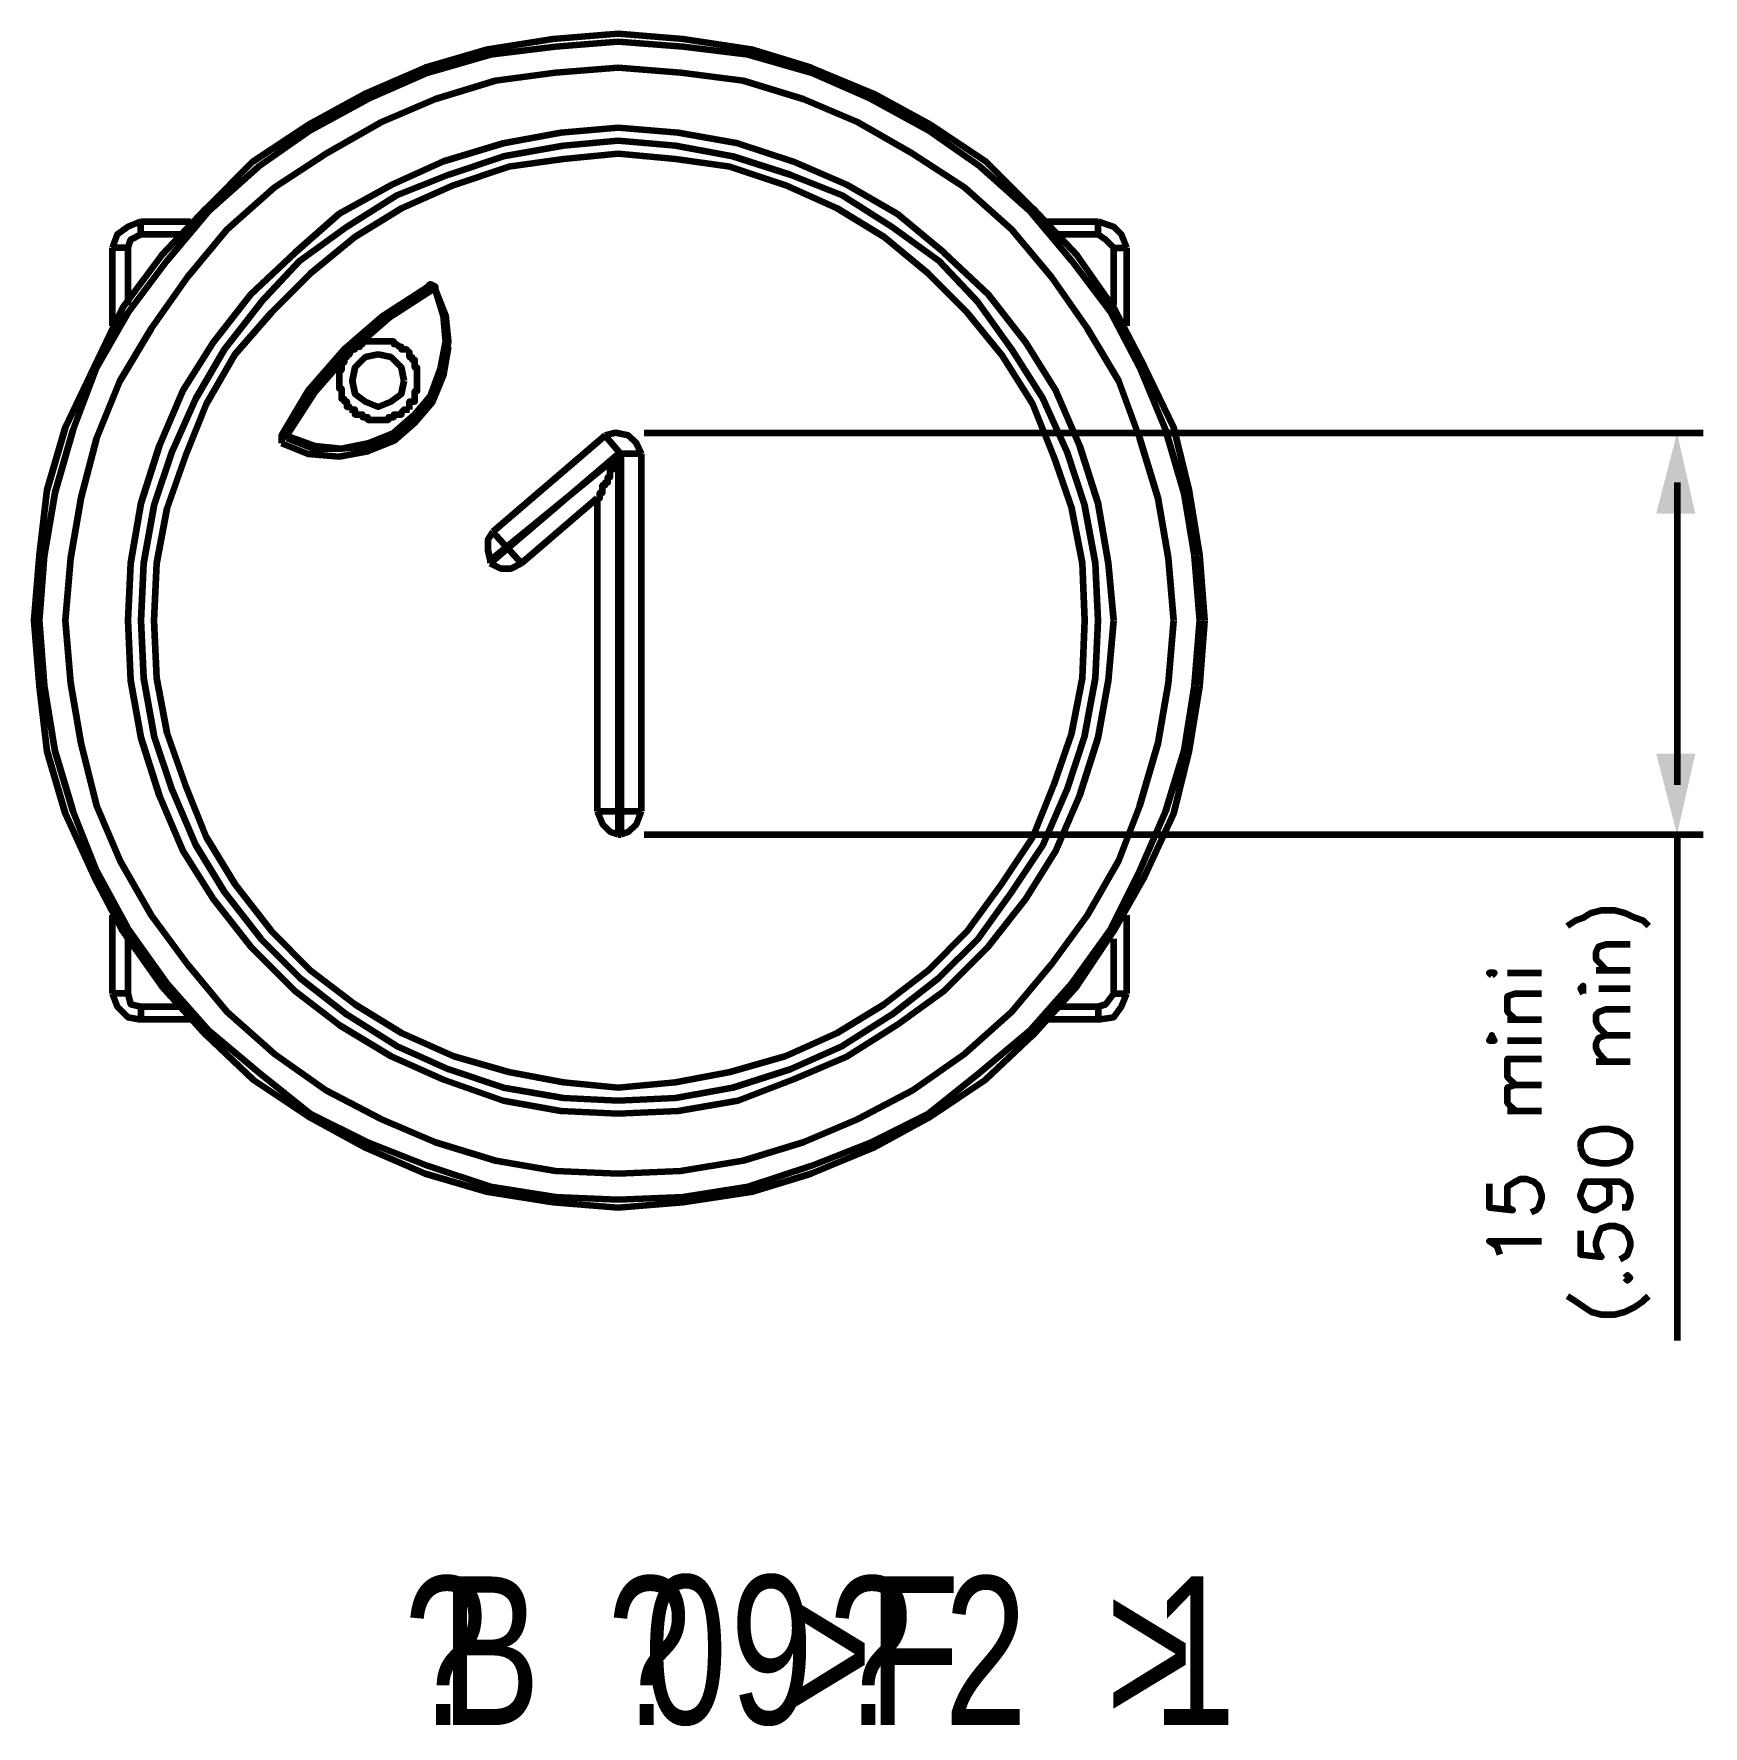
# Model space of a CAD drawing. Header units: inches. Extents: x 19 to 378, y -1 to 556.
# Drawn here: x 287.3 to 358.4, y 272.2 to 344.3 of the extents above; entities that cross this region are included whole.
import ezdxf

# ---------------------------------------------------------------- set-up
doc = ezdxf.new("R2010")
doc.units = ezdxf.units.IN
for name, color, linetype, lineweight in [('H', 7, 'CONTINUOUS', 100), ('P', 250, 'CONTINUOUS', 100), ('Text', 250, 'CONTINUOUS', 100)]:
    doc.layers.add(name, color=color, linetype=linetype, lineweight=lineweight)
doc.styles.get("Standard").update_dxf_attribs({"font": 'txt', "width": 0.75})

msp = doc.modelspace()

# ---------------------------------------------------------------- hatches: boundary and pattern name
at = {"layer": 'H', "linetype": 'CONTINUOUS'}
for points in [[(356.444, 323.889), (358.111, 323.889), (357.333, 327.333)], [(358.111, 313.667), (356.444, 313.667), (357.333, 310.222)]]:
    msp.add_hatch(color=0, dxfattribs=at).paths.add_polyline_path(points)

# ---------------------------------------------------------------- linework, layer by layer
at = {"layer": 'P', "color": 0, "linetype": 'CONTINUOUS'}
for points in [[(337.222, 319.333), (337, 322.111), (336.556, 324.889), (335.889, 327.556), (334.667, 330.111), (333.333, 332.667), (331.778, 334.889), (329.889, 336.889), (327.889, 338.889), (325.556, 340.444), (323.111, 341.778), (320.444, 342.889), (317.889, 343.667), (315, 344.111), (312.222, 344.333), (309.444, 344.111), (306.667, 343.667), (304, 342.889), (301.444, 341.778), (299, 340.444), (296.667, 338.889), (294.667, 336.889), (292.778, 334.889), (291.111, 332.667), (289.889, 330.111), (288.667, 327.556), (287.889, 324.889), (287.556, 322.111), (287.333, 319.333), (287.556, 316.556), (287.889, 313.778), (288.667, 311.111), (289.889, 308.444), (291.111, 306.111), (292.778, 303.778), (294.667, 301.667), (296.667, 299.778), (299, 298.222), (301.444, 296.889), (304, 295.778), (306.667, 295), (309.444, 294.556), (312.222, 294.333), (315, 294.556), (317.889, 295), (320.444, 295.778), (323.111, 296.889), (325.556, 298.222), (327.889, 299.778), (329.889, 301.667), (331.778, 303.778), (333.333, 306.111), (334.667, 308.444), (335.889, 311.111), (336.556, 313.778), (337, 316.556), (337.222, 319.333)], [(337, 319.333), (336.778, 322.111), (336.333, 324.778), (335.556, 327.444), (334.444, 330.111), (333.222, 332.444), (331.556, 334.667), (329.778, 336.778), (327.667, 338.667), (325.444, 340.222), (323, 341.556), (320.444, 342.667), (317.778, 343.444), (315, 343.778), (312.222, 344), (309.556, 343.778), (306.778, 343.444), (304.111, 342.667), (301.556, 341.556), (299.111, 340.222), (296.889, 338.667), (294.778, 336.778), (293, 334.667), (291.333, 332.444), (290, 330.111), (289, 327.444), (288.222, 324.778), (287.778, 322.111), (287.556, 319.333), (287.778, 316.556), (288.222, 313.778), (289, 311.222), (290, 308.667), (291.333, 306.222), (293, 303.889), (294.778, 301.889), (296.889, 300.111), (299.111, 298.333), (301.556, 297.111), (304.111, 296.111), (306.778, 295.222), (309.556, 294.778), (312.222, 294.667), (315, 294.778), (317.778, 295.222), (320.444, 296.111), (323, 297.111), (325.444, 298.333), (327.667, 300.111), (329.778, 301.889), (331.556, 303.889), (333.222, 306.222), (334.444, 308.667), (335.556, 311.222), (336.333, 313.778), (336.778, 316.556), (337, 319.333)], [(335.889, 319.333), (335.667, 322), (335.222, 324.556), (334.444, 327.111), (333.556, 329.556), (332.222, 331.778), (330.667, 334), (329, 336), (327, 337.778), (324.778, 339.222), (322.444, 340.556), (320.111, 341.556), (317.556, 342.333), (314.889, 342.667), (312.222, 342.889), (309.556, 342.667), (307, 342.333), (304.444, 341.556), (302.111, 340.556), (299.778, 339.222), (297.556, 337.778), (295.556, 336), (293.889, 334), (292.333, 331.778), (291, 329.556), (290, 327.111), (289.333, 324.556), (288.889, 322), (288.667, 319.333), (288.889, 316.667), (289.333, 314.111), (290, 311.444), (291, 309.111), (292.333, 306.778), (293.889, 304.667), (295.556, 302.667), (297.556, 300.889), (299.778, 299.333), (302.111, 298.111), (304.444, 297.111), (307, 296.333), (309.556, 295.889), (312.222, 295.778), (314.889, 295.889), (317.556, 296.333), (320.111, 297.111), (322.444, 298.111), (324.778, 299.333), (327, 300.889), (329, 302.667), (330.667, 304.667), (332.222, 306.778), (333.556, 309.111), (334.444, 311.444), (335.222, 314.111), (335.667, 316.667), (335.889, 319.333)], [(333.333, 319.333), (333.111, 321.778), (332.667, 324.333), (331.889, 326.778), (330.889, 329.111), (329.556, 331.222), (328, 333.222), (326.111, 335), (324.111, 336.667), (322, 337.889), (319.667, 338.889), (317.333, 339.667), (314.778, 340.111), (312.222, 340.333), (309.778, 340.111), (307.333, 339.667), (304.778, 338.889), (302.556, 337.889), (300.333, 336.667), (298.444, 335), (296.556, 333.222), (295, 331.222), (293.667, 329.111), (292.667, 326.778), (291.889, 324.333), (291.444, 321.778), (291.333, 319.333), (291.444, 316.778), (291.889, 314.333), (292.667, 311.889), (293.667, 309.556), (295, 307.444), (296.556, 305.444), (298.444, 303.556), (300.333, 302.111), (302.556, 300.778), (304.778, 299.778), (307.333, 298.889), (309.778, 298.444), (312.222, 298.333), (314.778, 298.444), (317.333, 298.889), (319.667, 299.778), (322, 300.778), (324.111, 302.111), (326.111, 303.556), (328, 305.444), (329.556, 307.444), (330.889, 309.556), (331.889, 311.889), (332.667, 314.333), (333.111, 316.778), (333.333, 319.333)], [(332.667, 319.333), (332.556, 321.778), (332.111, 324.222), (331.333, 326.556), (330.333, 328.778), (329, 330.889), (327.556, 332.889), (325.889, 334.667), (323.889, 336.111), (321.778, 337.444), (319.556, 338.333), (317.111, 339.111), (314.667, 339.556), (312.222, 339.778), (309.889, 339.556), (307.333, 339.111), (305, 338.333), (302.778, 337.444), (300.667, 336.111), (298.667, 334.667), (297, 332.889), (295.444, 330.889), (294.222, 328.778), (293.222, 326.556), (292.444, 324.222), (292, 321.778), (291.889, 319.333), (292, 316.889), (292.444, 314.444), (293.222, 312.111), (294.222, 309.778), (295.444, 307.778), (297, 305.778), (298.667, 304.111), (300.667, 302.556), (302.778, 301.222), (305, 300.222), (307.333, 299.444), (309.889, 299), (312.222, 298.889), (314.667, 299), (317.111, 299.444), (319.556, 300.222), (321.778, 301.222), (323.889, 302.556), (325.889, 304.111), (327.556, 305.778), (329, 307.778), (330.333, 309.778), (331.333, 312.111), (332.111, 314.444), (332.556, 316.889), (332.667, 319.333)], [(332.111, 319.333), (332, 321.778), (331.556, 324.111), (330.778, 326.333), (329.889, 328.556), (328.556, 330.667), (327.111, 332.444), (325.444, 334.111), (323.556, 335.667), (321.556, 336.889), (319.333, 337.889), (317, 338.667), (314.667, 339), (312.222, 339.222), (309.889, 339), (307.556, 338.667), (305.222, 337.889), (303, 336.889), (301, 335.667), (299.111, 334.111), (297.444, 332.444), (295.889, 330.667), (294.667, 328.556), (293.778, 326.333), (293, 324.111), (292.556, 321.778), (292.444, 319.333), (292.556, 316.889), (293, 314.556), (293.778, 312.333), (294.667, 310.111), (295.889, 308.111), (297.444, 306.111), (299.111, 304.444), (301, 303), (303, 301.778), (305.222, 300.778), (307.556, 300.111), (309.889, 299.667), (312.222, 299.444), (314.667, 299.667), (317, 300.111), (319.333, 300.778), (321.556, 301.778), (323.556, 303), (325.444, 304.444), (327.111, 306.111), (328.556, 308.111), (329.889, 310.111), (330.778, 312.333), (331.556, 314.556), (332, 316.889), (332.111, 319.333)], [(291.889, 336.333), (291.333, 336.111), (290.889, 335.778), (290.667, 335.222)], [(291.889, 335.778), (291.889, 336.333)], [(291.889, 336.333), (294, 336.333)], [(330.444, 336.333), (332.667, 336.333)], [(332.667, 335.778), (332.667, 336.333)], [(333.889, 335.222), (333.667, 335.778), (333.333, 336.111), (332.667, 336.333)], [(291.889, 335.778), (291.444, 335.556), (291.333, 335.222)], [(293.556, 335.778), (291.889, 335.778)], [(332.667, 335.778), (331, 335.778)], [(333.333, 335.222), (333, 335.556), (332.667, 335.778)], [(290.667, 335.222), (290.667, 331.889)], [(291.333, 335.222), (290.667, 335.222)], [(291.333, 335.222), (291.333, 332.778)], [(333.333, 335.222), (333.889, 335.222)], [(333.333, 332.778), (333.333, 335.222)], [(333.889, 331.889), (333.889, 335.222)], [(304.444, 333.556), (304.222, 333.667), (304.111, 333.556), (302.222, 332.333), (300.556, 330.889), (299, 329.111), (297.889, 327.222), (297.889, 327), (297.889, 326.889)], [(304.222, 333.556), (302.444, 332.333), (300.667, 330.889), (299.333, 329.222), (298.111, 327.333)], [(298.111, 327.111), (299.222, 326.667), (300.444, 326.667), (301.556, 326.778), (302.667, 327.222), (303.556, 328), (304.333, 328.889), (304.778, 330), (305, 331.222), (304.889, 332.333), (304.444, 333.444)], [(298.111, 327.222), (298.111, 327.222), (299.333, 326.778), (300.444, 326.667), (301.556, 326.889), (302.667, 327.333), (303.556, 328.111), (304.222, 328.889), (304.667, 330.111), (304.889, 331.222), (304.778, 332.333), (304.444, 333.444), (304.333, 333.444), (302.444, 332.222), (300.778, 330.778), (299.333, 329.111), (298.111, 327.222)], [(304.333, 333.444), (304.222, 333.556)], [(304.444, 333.444), (304.444, 333.556), (304.222, 333.556)], [(304.444, 333.444), (304.444, 333.444)], [(297.889, 326.889), (299, 326.444), (300.333, 326.333), (301.556, 326.556), (302.667, 327), (303.556, 327.778), (304.333, 328.667), (304.778, 329.778), (305, 331)], [(303.222, 330.778), (303.222, 330.889), (303.111, 330.889), (303.111, 330.889), (303, 330.889), (303, 331), (302.889, 331), (302.778, 331.111), (302.667, 331.111), (302.667, 331.222), (302.444, 331.222), (302.444, 331.222), (301.556, 331.222), (301.556, 331.222), (301.333, 331.222), (301.333, 331.111), (301.222, 331.111), (301.222, 331), (301, 331), (301, 330.889), (301, 330.889), (301, 330.889), (300.889, 330.889), (300.778, 330.778)], [(300.778, 330.778), (300.778, 330.667), (300.667, 330.667), (300.667, 330.667), (300.667, 330.667), (300.667, 330.556), (300.556, 330.556), (300.556, 330.333), (300.444, 330.333), (300.444, 330.222), (300.444, 330.222), (300.444, 330), (300.333, 330), (300.333, 329.222), (300.444, 329.222), (300.444, 328.889), (300.444, 328.889), (300.444, 328.778), (300.556, 328.778), (300.556, 328.667), (300.667, 328.667), (300.667, 328.556), (300.667, 328.556), (300.667, 328.444), (300.778, 328.444), (300.778, 328.333)], [(303.111, 329.556), (303, 330.111), (302.556, 330.556), (302, 330.667), (301.444, 330.556), (301, 330.111), (300.889, 329.556), (301, 329), (301.444, 328.667), (302, 328.444), (302.556, 328.667), (303, 329), (303.111, 329.556)], [(303.333, 328.333), (303.333, 328.444), (303.333, 328.444), (303.333, 328.667), (303.444, 328.667), (303.444, 328.667), (303.556, 328.667), (303.556, 328.889), (303.556, 328.889), (303.556, 329.111), (303.667, 329.111), (303.667, 330.111), (303.556, 330.111), (303.556, 330.333), (303.556, 330.333), (303.556, 330.444), (303.444, 330.444), (303.444, 330.556), (303.333, 330.556), (303.333, 330.667), (303.333, 330.667), (303.333, 330.778), (303.222, 330.778)], [(303.222, 330.778), (303.333, 330.778)], [(300.778, 328.333), (300.889, 328.333)], [(300.778, 328.333), (300.889, 328.333), (300.889, 328.333), (301, 328.333), (301, 328.222), (301, 328.222), (301, 328.111), (301.222, 328.111), (301.222, 328.111), (301.333, 328.111), (301.333, 328), (301.556, 328), (301.556, 327.889), (302.444, 327.889), (302.444, 328), (302.667, 328), (302.667, 328.111), (302.778, 328.111), (302.778, 328.111), (303, 328.111), (303, 328.222), (303, 328.222), (303.111, 328.333), (303.222, 328.333), (303.222, 328.333), (303.333, 328.333)], [(298.111, 327.333), (298, 327.222), (298.111, 327.111)], [(298.111, 327.222), (298.111, 327.333)], [(298.111, 327.222), (298.111, 327.111)], [(311.667, 327.222), (306.889, 323.111)], [(313.222, 326.444), (313, 326.889), (312.667, 327.222), (312.111, 327.333), (311.667, 327.222)], [(313.222, 326.444), (312.333, 326.444), (311.667, 327.222)], [(313.333, 327.333), (358.444, 327.333)], [(306.778, 321.778), (312.222, 326.444)], [(312.333, 326.444), (306.778, 321.889)], [(312, 325.889), (312, 326), (312.111, 326), (312.111, 326.111), (312.111, 326.111), (312.111, 326.333), (312.222, 326.333), (312.222, 326.444)], [(312.222, 326.444), (312.222, 310.222)], [(312.333, 326.444), (312.333, 310.222)], [(313.222, 311.222), (313.222, 326.444)], [(311.333, 324.556), (311.444, 324.556), (311.444, 324.778), (311.556, 324.778), (311.556, 324.889), (311.556, 324.889), (311.556, 325.111), (311.667, 325.111), (311.667, 325.222), (311.778, 325.222), (311.778, 325.333)], [(311.778, 325.333), (311.778, 325.444), (311.889, 325.444), (311.889, 325.556), (311.889, 325.556), (311.889, 325.778), (312, 325.778), (312, 325.889)], [(311.778, 325.333), (311.889, 325.333)], [(357.333, 325.222), (357.333, 312.333)], [(308.111, 321.778), (311.333, 324.556)], [(311.333, 324.556), (311.333, 311.222)], [(306.889, 323.111), (306.667, 322.778), (306.667, 322.333), (306.778, 321.889)], [(306.889, 323.111), (308.111, 321.778)], [(306.778, 321.889), (306.778, 321.778)], [(306.778, 321.778), (307.222, 321.556), (307.667, 321.556), (308.111, 321.778)], [(311.333, 311.222), (311.556, 310.667), (311.889, 310.333), (312.222, 310.222)], [(311.333, 311.222), (313.222, 311.222)], [(312.333, 310.222), (312.667, 310.333), (313, 310.667), (313.222, 311.222)], [(312.222, 310.222), (312.333, 310.222)], [(313.333, 310.222), (358.444, 310.222)], [(357.333, 310.222), (357.333, 288.667)], [(290.667, 306.778), (290.667, 303.444)], [(333.889, 303.444), (333.889, 306.778)], [(352.667, 306.333), (353, 306.556), (353.333, 306.667), (353.667, 306.889), (354.111, 307), (354.667, 307), (355.111, 306.889), (355.556, 306.667), (355.889, 306.556), (356.111, 306.333)], [(291.333, 305.778), (291.333, 303.444)], [(333.333, 303.444), (333.333, 305.778)], [(354.333, 304.444), (354, 304.778), (353.889, 304.889), (353.889, 305.222), (354, 305.444), (354.333, 305.556), (355.333, 305.556)], [(349.444, 304.222), (349.556, 304.333), (349.444, 304.333), (349.333, 304.333), (349.444, 304.222)], [(350.111, 304.333), (351.556, 304.333)], [(353.889, 304.444), (355.333, 304.444)], [(353.333, 303.444), (353.333, 303.667), (353.333, 303.778), (353.222, 303.667), (353.333, 303.444)], [(354, 303.667), (355.333, 303.667)], [(291.333, 303.444), (290.667, 303.444)], [(290.667, 303.444), (290.889, 302.889), (291.333, 302.444), (291.889, 302.333)], [(291.333, 303.444), (291.444, 303), (291.889, 302.889)], [(291.889, 302.889), (291.889, 302.333)], [(291.889, 302.889), (293.556, 302.889)], [(331, 302.889), (332.667, 302.889)], [(332.667, 302.333), (333.333, 302.444), (333.667, 302.889), (333.889, 303.444)], [(332.667, 302.889), (333, 303), (333.333, 303.444)], [(332.667, 302.889), (332.667, 302.333)], [(333.333, 303.444), (333.889, 303.444)], [(350.444, 302.333), (350.111, 302.667), (350.111, 302.889), (350.111, 303.222), (350.111, 303.333), (350.444, 303.444), (351.556, 303.444)], [(294, 302.333), (291.889, 302.333)], [(332.667, 302.333), (330.444, 302.333)], [(350.111, 302.333), (351.556, 302.333)], [(354.333, 301.667), (354, 302), (353.889, 302.222), (353.889, 302.556), (354, 302.667), (354.333, 302.778), (355.333, 302.778)], [(349.444, 301.444), (349.556, 301.444), (349.444, 301.667), (349.333, 301.444), (349.444, 301.444)], [(350.111, 301.444), (351.556, 301.444)], [(354.333, 300.556), (354, 300.889), (353.889, 301.111), (353.889, 301.333), (354, 301.556), (354.333, 301.667), (355.333, 301.667)], [(350.444, 299.556), (350.111, 299.889), (350.111, 300.111), (350.111, 300.333), (350.111, 300.667), (350.444, 300.667), (351.556, 300.667)], [(353.889, 300.556), (355.333, 300.556)], [(350.444, 298.444), (350.111, 298.778), (350.111, 298.889), (350.111, 299.222), (350.111, 299.444), (350.444, 299.556), (351.556, 299.556)], [(350.111, 298.444), (351.556, 298.444)], [(353.222, 296.889), (353.333, 296.556), (353.556, 296.333), (354.111, 296.222), (354.444, 296.222), (354.889, 296.333), (355.222, 296.556), (355.333, 296.889), (355.333, 297.111), (355.222, 297.333), (354.889, 297.556), (354.444, 297.667), (354.111, 297.667), (353.556, 297.556), (353.333, 297.333), (353.222, 297.111), (353.222, 296.889)], [(349.333, 295.333), (349.333, 294.333), (350.333, 294.222), (350.111, 294.333), (350.111, 294.667), (350.111, 294.889), (350.111, 295.222), (350.444, 295.444), (350.667, 295.556), (350.889, 295.556), (351.222, 295.444), (351.444, 295.222), (351.556, 294.889), (351.556, 294.667), (351.444, 294.333), (351.333, 294.222), (351.111, 294.111)], [(353.889, 295.444), (354.111, 295.444), (354.444, 295.222), (354.444, 294.889), (354.444, 294.778), (354.444, 294.556), (354.111, 294.333), (353.889, 294.222), (353.778, 294.222), (353.444, 294.333), (353.333, 294.556), (353.222, 294.778), (353.222, 294.889), (353.333, 295.222), (353.444, 295.444), (353.889, 295.444), (354.444, 295.444), (354.889, 295.444), (355.222, 295.222), (355.333, 294.889), (355.333, 294.667), (355.222, 294.333), (355, 294.333)], [(353.222, 293.333), (353.222, 292.333), (354.111, 292.222), (354, 292.333), (353.889, 292.667), (353.889, 292.889), (354, 293.222), (354.111, 293.444), (354.444, 293.556), (354.667, 293.556), (355, 293.444), (355.222, 293.222), (355.333, 292.889), (355.333, 292.667), (355.222, 292.333), (355.111, 292.222), (354.889, 292.111)], [(349.778, 292.333), (349.667, 292.667), (349.333, 292.889), (351.556, 292.889)], [(355.111, 291.333), (355.222, 291.222), (355.333, 291.333), (355.222, 291.444), (355.111, 291.333)], [(352.667, 290.556), (353, 290.333), (353.333, 290.111), (353.667, 289.889), (354.111, 289.778), (354.667, 289.778), (355.111, 289.889), (355.556, 290.111), (355.889, 290.333), (356.111, 290.556)]]:
    msp.add_lwpolyline(points, dxfattribs=at)

# ---------------------------------------------------------------- texts
at = {"layer": 'Text', "color": 0, "linetype": 'CONTINUOUS', "char_height": 6.33333, "width": 6.66667, "attachment_point": 4}
for s, insert in [('{\\fFutura|b0|i0|c1|p15;?}', (303.111, 275.444)), ('{\\fFutura|b0|i0|c1|p15;B}', (304.667, 275.444)), ('{\\fFutura|b0|i0|c1|p15;?}', (311.778, 275.444)), ('{\\fFutura|b0|i0|c1|p15;0}', (313.333, 275.444)), ('{\\fFutura|b0|i0|c1|p15;9}', (317, 275.444)), ('{\\fFutura|b0|i0|c1|p15;?}', (321.222, 275.444)), ('{\\fFutura|b0|i0|c1|p15;F}', (322.889, 275.444)), ('{\\fFutura|b0|i0|c1|p15;2}', (326.111, 275.444)), ('{\\fFutura|b0|i0|c1|p15;1}', (335, 275.444)), ('{\\fFutura|b0|i0|c1|p15;>}', (319.333, 275.444)), ('{\\fFutura|b0|i0|c1|p15;>}', (333, 275.444)), ('{\\fFutura|b0|i0|c1|p15;}', (295.444, 275.444)), ('{\\fFutura|b0|i0|c1|p15;}', (300.111, 275.444)), ('{\\fFutura|b0|i0|c1|p15;}', (308.111, 275.444)), ('{\\fFutura|b0|i0|c1|p15; }', (329.778, 275.444))]:
    msp.add_mtext(s, dxfattribs=dict(at, insert=insert))

doc.saveas('drawing.dxf')
